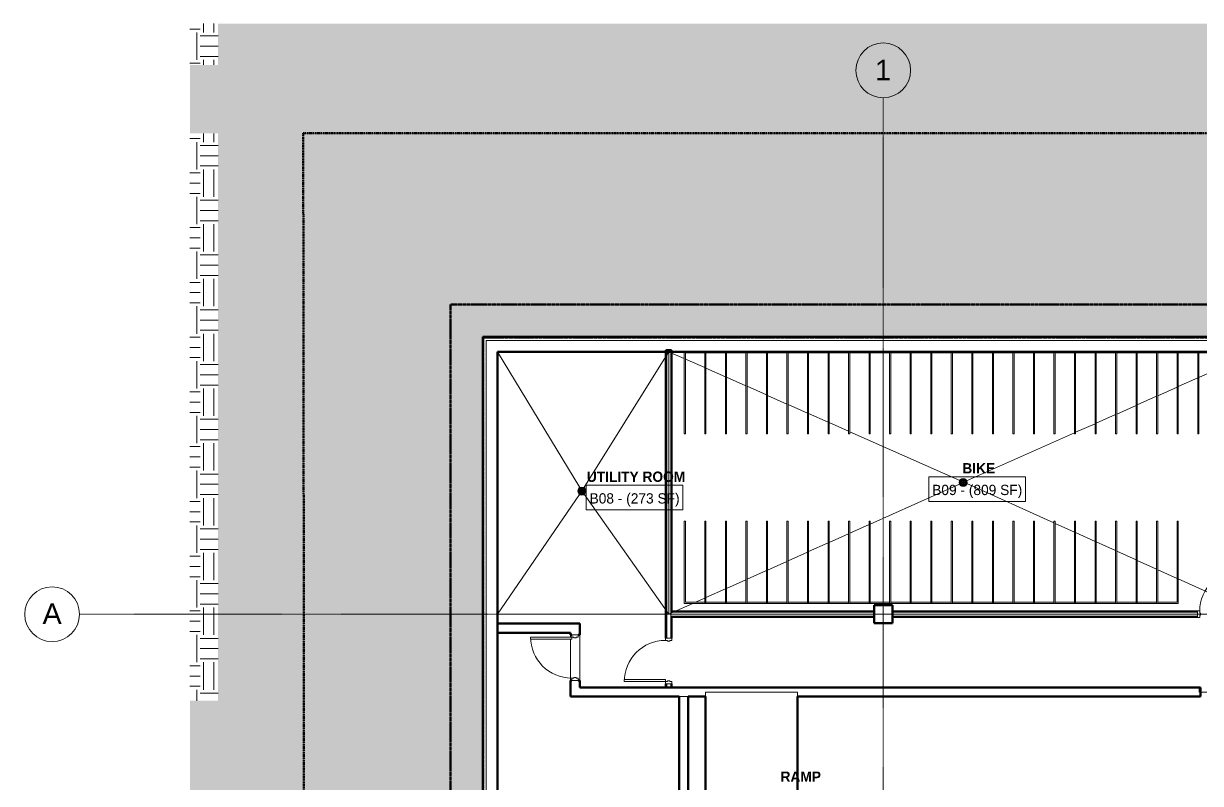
# Model space of a CAD drawing. Header units: inches. Extents: x -4235 to -464, y 9706 to 12365.
# Drawn here: x -4235 to -3203, y 11699 to 12365 of the extents above; entities that cross this region are included whole.
import ezdxf

# ---------------------------------------------------------------- set-up
doc = ezdxf.new("R2010")
doc.units = ezdxf.units.IN
doc.header["$MEASUREMENT"] = 0
for name, pattern in [('Dash 1_16_', [0.125, 0.0625, -0.0625]), ('Double Dash 3_8_', [1, 0.375, -0.125, 0.125, -0.125, 0.125, -0.125]), ('Grid Line 1_2_', [0.875, 0.5, -0.125, 0.125, -0.125])]:
    doc.linetypes.add(name, pattern=pattern)
for name, color, linetype, lineweight in [('0-1', 7, 'Continuous', 5), ('0-2', 7, 'Continuous', 9), ('A-AREA-IDEN', 2, 'Continuous', 9), ('A-DOOR-1', 90, 'Continuous', 20), ('A-DOOR-2', 7, 'Continuous', 9), ('A-DOOR-FRAM-1', 90, 'Continuous', 20), ('A-FLOR-1', 7, 'Continuous', 9), ('A-FLOR-3', 250, 'Continuous', 50), ('A-FLOR-4', 71, 'Continuous', 13), ('A-FLOR-5', 192, 'Continuous', 9), ('A-FLOR-6', 50, 'Continuous', 13), ('A-FLOR-MCUT-1', 50, 'Continuous', 13), ('A-GENM-1', 7, 'Continuous', 9), ('A-GENM-2', 254, 'Continuous', 9), ('A-GENM-3', 10, 'Continuous', 9), ('A-WALL', 113, 'Continuous', 13), ('A-WALL-1', 50, 'Continuous', 13), ('A-WALL-2', 250, 'Continuous', 50), ('A-WALL-3', 10, 'Continuous', 9), ('A-WALL-4', 254, 'Continuous', 9), ('A-WALL-5', 7, 'Continuous', 9), ('C-BLDG-PADS-1', 10, 'Continuous', 9), ('C-PROP-LINE', 91, 'Double Dash 3_8_', 50), ('C-PROP-LINE-1', 91, 'Dash 1_16_', 50), ('C-TOPO-1', 9, 'Continuous', 9), ('I-WALL-1', 250, 'Continuous', 50), ('I-WALL-2', 254, 'Continuous', 9), ('I-WALL-3', 10, 'Continuous', 9), ('P-SANR-FIXT', 6, 'Continuous', 9), ('S-COLS', 52, 'Continuous', 9), ('S-COLS-1', 52, 'Continuous', 50), ('S-FNDN-5', 32, 'Continuous', 50), ('S-GRID-1', 1, 'Grid Line 1_2_', 9), ('S-GRID-IDEN', 1, 'Continuous', 9)]:
    doc.layers.add(name, color=color, linetype=linetype, lineweight=lineweight)
doc.styles.add('Arial', font='arial.ttf', dxfattribs={"height": 18})
doc.styles.add('Century Gothic', font='ufonts.com_century-gothic.ttf', dxfattribs={"height": 9})
doc.styles.add('Century Gothic_B', font='GOTHICB.TTF', dxfattribs={"height": 9})
pattern_1 = [(0, (0, 0), (24, 24), [24, -24]), (0, (0, 9), (24, 24), [24, -24]), (0, (0, 18), (24, 24), [24, -24]), (90, (3, 21), (-24, 24), [24, -24]), (90, (12, 21), (-24, 24), [24, -24]), (90, (21, 21), (-24, 24), [24, -24])]

# ---------------------------------------------------------------- blocks, each defined once
blk = doc.blocks.new('CTR  - Topography_rvt-1-BACKGROUND - BASEMENT')
at = {"layer": 'C-TOPO-1'}
h = blk.add_hatch(dxfattribs=at)
h.set_pattern_fill('FP_1', color=256, style=0, pattern_type=2)
h.set_pattern_definition(pattern_1)
h.paths.add_polyline_path([(-4064.2, 12328.6), (-4064.2, 12364.8), (-4089, 12364.8), (-4089, 12328.6), (-4082.4, 12328.6)], flags=0)
h = blk.add_hatch(dxfattribs=at)
h.set_pattern_fill('FP_1', color=256, style=0, pattern_type=2)
h.set_pattern_definition(pattern_1)
h.paths.add_polyline_path([(-3918.3, 9943.2), (-3917.3, 9941), (-3917.3, 9943.2)], flags=0)
h.paths.add_polyline_path([(-4064.2, 9706.2), (-4012.4, 9706.2), (-4012.4, 9729.9), (-4012.8, 9733.3), (-4035.5, 9753.6), (-4037.2, 9763.1), (-4004.9, 9785.2), (-4004, 9785.2), (-4004, 9815.7), (-4004.4, 9846.5), (-4005.6, 9847.6), (-4004, 9847.6), (-4004, 9887.2), (-3918.3, 9887.2), (-3918.3, 9943.2), (-4004.2, 9943.2), (-4004.2, 10159.2), (-3957.2, 10159.2), (-3957.2, 10215.2), (-4004.2, 10215.2), (-4004.2, 10819), (-3945.2, 10819), (-3945.2, 10875), (-4004.2, 10875), (-4004.2, 11253), (-3943.3, 11253), (-3943.3, 11231.1), (-3883.3, 11231.1), (-3883.3, 11311), (-3949.1, 11311), (-3949.1, 11435), (-4004.2, 11435), (-4004.2, 11548.6), (-3832.3, 11548.6), (-3832.3, 11835.2), (-3902.7, 11835.2), (-3902.7, 12112.6), (-4004.2, 12112.6), (-4004.2, 12148.8), (-4002.3, 12169.7), (-3996.9, 12189.9), (-3988.1, 12208.8), (-3976.1, 12226), (-3961.3, 12240.8), (-3944.2, 12252.8), (-3925.2, 12261.6), (-3905, 12267), (-3884.2, 12268.8), (-3687.3, 12268.8), (-3687.3, 12224.4), (-3631.3, 12224.4), (-3631.3, 12268.8), (-3144.3, 12268.8), (-3144.3, 12224.4), (-3088.3, 12224.4), (-3088.3, 12268.8), (-2716.3, 12268.8), (-2716.3, 12224.4), (-2632.3, 12224.4), (-2632.3, 12268.8), (-2360.9, 12268.8), (-2360.9, 12224.4), (-2304.9, 12224.4), (-2304.9, 12268.8), (-1999.3, 12268.8), (-1999.3, 12141.4), (-1943.3, 12141.4), (-1943.3, 12268.8), (-501, 12268.8), (-501, 12364.8), (-552.8, 12364.8), (-552.8, 12328.6), (-4004.2, 12328.6), (-4004.2, 12364.8), (-4064.2, 12364.8), (-4064.2, 12328.6), (-4089, 12328.6), (-4089, 12268.6), (-4064.2, 12268.6), (-4064.2, 11771.4), (-4089, 11771.4), (-4089, 11551.6), (-4064.2, 11551.6), (-4064.2, 9729.3)], flags=0)
h = blk.add_hatch(dxfattribs=at)
h.set_pattern_fill('FP_1', color=256, style=0, pattern_type=2)
h.set_pattern_definition(pattern_1)
h.paths.add_polyline_path([(-2967.7, 12328.6), (-552.8, 12328.6), (-552.8, 12364.8), (-4004.2, 12364.8), (-4004.2, 12328.6), (-2989.7, 12328.6)], flags=0)
h = blk.add_hatch(dxfattribs=at)
h.set_pattern_fill('FP_1', color=256, style=0, pattern_type=2)
h.set_pattern_definition(pattern_1)
h.paths.add_polyline_path([(-4089, 11771.4), (-4064.2, 11771.4), (-4064.2, 12268.6), (-4089, 12268.6), (-4089, 11771.8)], flags=0)
h = blk.add_hatch(dxfattribs=at)
h.set_pattern_fill('FP_1', color=256, style=0, pattern_type=2)
h.set_pattern_definition(pattern_1)
h.paths.add_polyline_path([(-1260.7, 9706.2), (-501, 9706.2), (-501, 12268.8), (-1943.3, 12268.8), (-1943.3, 12141.4), (-1999.3, 12141.4), (-1999.3, 12268.8), (-2304.9, 12268.8), (-2304.9, 12224.4), (-2360.9, 12224.4), (-2360.9, 12268.8), (-2632.3, 12268.8), (-2632.3, 12224.4), (-2716.3, 12224.4), (-2716.3, 12268.8), (-3088.3, 12268.8), (-3088.3, 12224.4), (-3144.3, 12224.4), (-3144.3, 12268.8), (-3631.3, 12268.8), (-3631.3, 12224.4), (-3687.3, 12224.4), (-3687.3, 12268.8), (-3884.2, 12268.8), (-3905, 12267), (-3925.2, 12261.6), (-3944.2, 12252.8), (-3961.3, 12240.8), (-3976.1, 12226), (-3988.1, 12208.8), (-3996.9, 12189.9), (-4002.3, 12169.7), (-4004.2, 12148.8), (-4004.2, 12112.6), (-3902.7, 12112.6), (-3902.7, 11835.2), (-3832.3, 11835.2), (-3832.3, 12090.2), (-3144.3, 12090.2), (-3144.3, 12159.2), (-3088.3, 12159.2), (-3088.3, 12219.2), (-2716.3, 12219.2), (-2716.3, 12159.2), (-2632.3, 12159.2), (-2632.3, 12090.2), (-1940.3, 12090.2), (-1940.3, 12087.2), (-626.7, 12087.2), (-626.7, 9891.2), (-1055.4, 9891.2), (-1055.7, 9890.9), (-1109.4, 9835.8), (-1136.8, 9817.8), (-1154.9, 9809.4), (-1246.4, 9776.6), (-1265.5, 9776.6), (-1324.9, 9744.2), (-1349.6, 9737.5), (-1404.6, 9715.8), (-1456, 9713), (-1466.9, 9706.2), (-1269.8, 9706.2)], flags=0)
at = {"layer": 'C-BLDG-PADS-1'}
for p, q in [((-3832.3, 12090.2), (-3832.3, 12076.7)), ((-3832.3, 11887.9), (-3832.3, 11784.5))]:
    blk.add_line(p, q, dxfattribs=at)
blk = doc.blocks.new('Parking_Stall_Multiple - BIKE-2100576-BACKGROUND - BASEMENT')
at = {"layer": 'A-GENM-1'}
for p, q in [((72, 0), (0, 0)), ((0, 0), (0, -19)), ((72, -1), (72, 0)), ((1, -18), (1, -1)), ((1, -1), (72, -1)), ((72, -18), (0, -18)), ((0, -18), (0, -37)), ((0, -19), (72, -19)), ((72, -18), (1, -18)), ((1, -36), (1, -19)), ((1, -19), (72, -19)), ((72, -19), (72, -18)), ((72, -19), (72, -18)), ((72, -36), (0, -36)), ((0, -36), (0, -55)), ((0, -37), (72, -37)), ((72, -36), (1, -36)), ((1, -54), (1, -37)), ((1, -37), (72, -37)), ((72, -37), (72, -36)), ((72, -37), (72, -36)), ((72, -54), (0, -54)), ((0, -54), (0, -73)), ((0, -55), (72, -55)), ((72, -54), (1, -54)), ((1, -72), (1, -55)), ((1, -55), (72, -55)), ((72, -55), (72, -54)), ((72, -55), (72, -54)), ((72, -72), (0, -72)), ((0, -72), (0, -91)), ((72, -72), (1, -72)), ((72, -73), (72, -72)), ((72, -73), (72, -72)), ((0, -73), (72, -73)), ((1, -90), (1, -73)), ((1, -73), (72, -73)), ((72, -90), (0, -90)), ((0, -90), (0, -109)), ((0, -91), (72, -91)), ((72, -90), (1, -90)), ((1, -108), (1, -91)), ((1, -91), (72, -91)), ((72, -91), (72, -90)), ((72, -91), (72, -90)), ((72, -108), (0, -108)), ((0, -108), (0, -127)), ((0, -109), (72, -109)), ((72, -108), (1, -108)), ((1, -126), (1, -109)), ((1, -109), (72, -109)), ((72, -109), (72, -108)), ((72, -109), (72, -108)), ((72, -126), (0, -126)), ((0, -126), (0, -145)), ((0, -127), (72, -127)), ((72, -126), (1, -126)), ((1, -144), (1, -127)), ((1, -127), (72, -127)), ((72, -127), (72, -126)), ((72, -127), (72, -126)), ((72, -144), (0, -144)), ((0, -144), (0, -163)), ((72, -144), (1, -144)), ((72, -145), (72, -144)), ((72, -145), (72, -144)), ((0, -145), (72, -145)), ((1, -162), (1, -145)), ((1, -145), (72, -145)), ((72, -162), (0, -162)), ((0, -162), (0, -181)), ((0, -163), (72, -163)), ((72, -162), (1, -162)), ((1, -180), (1, -163)), ((1, -163), (72, -163)), ((72, -163), (72, -162)), ((72, -163), (72, -162)), ((72, -180), (0, -180)), ((0, -180), (0, -199)), ((0, -181), (72, -181)), ((72, -180), (1, -180)), ((1, -198), (1, -181)), ((1, -181), (72, -181)), ((72, -181), (72, -180)), ((72, -181), (72, -180)), ((72, -198), (0, -198)), ((0, -198), (0, -217)), ((0, -199), (72, -199)), ((72, -198), (1, -198)), ((1, -216), (1, -199)), ((1, -199), (72, -199)), ((72, -199), (72, -198)), ((72, -199), (72, -198)), ((72, -216), (0, -216)), ((0, -216), (0, -235)), ((72, -216), (1, -216)), ((72, -217), (72, -216)), ((72, -217), (72, -216)), ((0, -217), (72, -217)), ((1, -234), (1, -217)), ((1, -217), (72, -217)), ((72, -234), (0, -234)), ((0, -234), (0, -253)), ((0, -235), (72, -235)), ((72, -234), (1, -234)), ((1, -252), (1, -235)), ((1, -235), (72, -235)), ((72, -235), (72, -234)), ((72, -235), (72, -234)), ((72, -252), (0, -252)), ((0, -252), (0, -271)), ((0, -253), (72, -253)), ((72, -252), (1, -252)), ((1, -270), (1, -253)), ((1, -253), (72, -253)), ((72, -253), (72, -252)), ((72, -253), (72, -252)), ((72, -270), (0, -270)), ((0, -270), (0, -289)), ((0, -271), (72, -271)), ((72, -270), (1, -270)), ((1, -288), (1, -271)), ((1, -271), (72, -271)), ((72, -271), (72, -270)), ((72, -271), (72, -270)), ((72, -288), (0, -288)), ((0, -288), (0, -307)), ((72, -288), (1, -288)), ((72, -289), (72, -288)), ((72, -289), (72, -288)), ((0, -289), (72, -289)), ((1, -306), (1, -289)), ((1, -289), (72, -289)), ((72, -306), (0, -306)), ((0, -306), (0, -325)), ((0, -307), (72, -307)), ((72, -306), (1, -306)), ((1, -324), (1, -307)), ((1, -307), (72, -307)), ((72, -307), (72, -306)), ((72, -307), (72, -306)), ((72, -324), (0, -324)), ((0, -324), (0, -343)), ((0, -325), (72, -325)), ((72, -324), (1, -324)), ((1, -342), (1, -325)), ((1, -325), (72, -325)), ((72, -325), (72, -324)), ((72, -325), (72, -324)), ((72, -342), (0, -342)), ((0, -342), (0, -361)), ((0, -343), (72, -343)), ((72, -342), (1, -342)), ((1, -360), (1, -343)), ((1, -343), (72, -343)), ((72, -343), (72, -342)), ((72, -343), (72, -342)), ((72, -360), (0, -360)), ((0, -360), (0, -379)), ((0, -361), (72, -361)), ((72, -360), (1, -360)), ((1, -378), (1, -361)), ((1, -361), (72, -361)), ((72, -361), (72, -360)), ((72, -361), (72, -360)), ((72, -378), (0, -378)), ((0, -378), (0, -397)), ((0, -379), (72, -379)), ((72, -378), (1, -378)), ((1, -396), (1, -379)), ((1, -379), (72, -379)), ((72, -379), (72, -378)), ((72, -379), (72, -378)), ((72, -396), (0, -396)), ((0, -396), (0, -415)), ((0, -397), (72, -397)), ((72, -396), (1, -396)), ((1, -414), (1, -397)), ((1, -397), (72, -397)), ((72, -397), (72, -396)), ((72, -397), (72, -396)), ((72, -414), (0, -414)), ((0, -414), (0, -433)), ((0, -415), (72, -415)), ((72, -414), (1, -414)), ((1, -432), (1, -415)), ((1, -415), (72, -415)), ((72, -415), (72, -414)), ((72, -415), (72, -414)), ((0, -433), (72, -433)), ((72, -432), (1, -432)), ((72, -433), (72, -432))]:
    blk.add_line(p, q, dxfattribs=at)
blk = doc.blocks.new('HOLLOW METAL - COMMON_3-0 x 7-0 - HM DOOR-2191987-BACKGROUND - BASEMENT')
at = {"layer": 'A-DOOR-1'}
for p, q in [((16.25, -3.1875), (18, -3.1875)), ((16.25, -39.1875), (16.25, -3.1875)), ((18, -3.1875), (18, -39.1875)), ((18, -39.1875), (16.25, -39.1875))]:
    blk.add_line(p, q, dxfattribs=at)
at = {"layer": 'A-DOOR-2'}
blk.add_arc((18, -3.1875), 36, 180, 270, dxfattribs=at)
at = {"layer": 'A-DOOR-FRAM-1'}
for p, q in [((-20, 2.5625), (-18, 2.5625)), ((-20, -3.1875), (-20, 2.5625)), ((-18, 2.5625), (-18, 0.625)), ((-18, 0.625), (-17.375, 0.625)), ((-17.375, 0.625), (-17.375, -1.25)), ((17.375, 0.625), (18, 0.625)), ((17.375, -1.25), (17.375, 0.625)), ((18, 2.5625), (20, 2.5625)), ((18, 0.625), (18, 2.5625)), ((20, 2.5625), (20, -3.1875)), ((-18, -3.1875), (-20, -3.1875)), ((-18, -1.25), (-18, -3.1875)), ((-17.375, -1.25), (-18, -1.25)), ((18, -1.25), (17.375, -1.25)), ((18, -3.1875), (18, -1.25)), ((20, -3.1875), (18, -3.1875))]:
    blk.add_line(p, q, dxfattribs=at)
blk = doc.blocks.new('Parking_Stall_Multiple - BIKE-2100173-BACKGROUND - BASEMENT')
at = {"layer": 'A-GENM-1'}
for p, q in [((1, 487), (1, 501.5)), ((72, 487), (0, 487)), ((0, 486), (72, 486)), ((72, 487), (1, 487)), ((1, 469), (1, 486)), ((1, 486), (72, 486)), ((72, 486), (72, 487)), ((72, 486), (72, 487)), ((72, 469), (0, 469)), ((0, 468), (72, 468)), ((72, 469), (1, 469)), ((1, 451), (1, 468)), ((1, 468), (72, 468)), ((72, 468), (72, 469)), ((72, 468), (72, 469)), ((72, 451), (0, 451)), ((0, 450), (72, 450)), ((72, 451), (1, 451)), ((1, 433), (1, 450)), ((1, 450), (72, 450)), ((72, 450), (72, 451)), ((72, 450), (72, 451)), ((72, 433), (0, 433)), ((0, 432), (72, 432)), ((72, 433), (1, 433)), ((1, 415), (1, 432)), ((1, 432), (72, 432)), ((72, 432), (72, 433)), ((72, 432), (72, 433)), ((72, 415), (0, 415)), ((0, 414), (72, 414)), ((72, 415), (1, 415)), ((1, 397), (1, 414)), ((1, 414), (72, 414)), ((72, 414), (72, 415)), ((72, 414), (72, 415)), ((72, 397), (0, 397)), ((0, 396), (72, 396)), ((72, 397), (1, 397)), ((1, 379), (1, 396)), ((1, 396), (72, 396)), ((72, 396), (72, 397)), ((72, 396), (72, 397)), ((72, 379), (0, 379)), ((0, 378), (72, 378)), ((72, 379), (1, 379)), ((1, 361), (1, 378)), ((1, 378), (72, 378)), ((72, 378), (72, 379)), ((72, 378), (72, 379)), ((72, 361), (0, 361)), ((0, 360), (72, 360)), ((72, 361), (1, 361)), ((1, 343), (1, 360)), ((1, 360), (72, 360)), ((72, 360), (72, 361)), ((72, 360), (72, 361)), ((72, 343), (0, 343)), ((0, 342), (72, 342)), ((72, 343), (1, 343)), ((1, 325), (1, 342)), ((1, 342), (72, 342)), ((72, 342), (72, 343)), ((72, 342), (72, 343)), ((72, 325), (0, 325)), ((0, 324), (72, 324)), ((72, 325), (1, 325)), ((1, 307), (1, 324)), ((1, 324), (72, 324)), ((72, 324), (72, 325)), ((72, 324), (72, 325)), ((72, 307), (0, 307)), ((0, 306), (72, 306)), ((72, 307), (1, 307)), ((1, 289), (1, 306)), ((1, 306), (72, 306)), ((72, 306), (72, 307)), ((72, 306), (72, 307)), ((72, 289), (0, 289)), ((72, 289), (1, 289)), ((72, 288), (72, 289)), ((72, 288), (72, 289)), ((0, 288), (72, 288)), ((1, 271), (1, 288)), ((1, 288), (72, 288)), ((72, 271), (0, 271)), ((0, 270), (72, 270)), ((72, 271), (1, 271)), ((1, 253), (1, 270)), ((1, 270), (72, 270)), ((72, 270), (72, 271)), ((72, 270), (72, 271)), ((72, 253), (0, 253)), ((0, 252), (72, 252)), ((72, 253), (1, 253)), ((1, 235), (1, 252)), ((1, 252), (72, 252)), ((72, 252), (72, 253)), ((72, 252), (72, 253)), ((72, 235), (0, 235)), ((0, 234), (72, 234)), ((72, 235), (1, 235)), ((1, 217), (1, 234)), ((1, 234), (72, 234)), ((72, 234), (72, 235)), ((72, 234), (72, 235)), ((72, 217), (0, 217)), ((72, 217), (1, 217)), ((72, 216), (72, 217)), ((72, 216), (72, 217)), ((0, 216), (72, 216)), ((1, 199), (1, 216)), ((1, 216), (72, 216)), ((72, 199), (0, 199)), ((0, 198), (72, 198)), ((72, 199), (1, 199)), ((1, 181), (1, 198)), ((1, 198), (72, 198)), ((72, 198), (72, 199)), ((72, 198), (72, 199)), ((72, 181), (0, 181)), ((0, 180), (72, 180)), ((72, 181), (1, 181)), ((1, 163), (1, 180)), ((1, 180), (72, 180)), ((72, 180), (72, 181)), ((72, 180), (72, 181)), ((72, 163), (0, 163)), ((0, 162), (72, 162)), ((72, 163), (1, 163)), ((1, 145), (1, 162)), ((1, 162), (72, 162)), ((72, 162), (72, 163)), ((72, 162), (72, 163)), ((72, 145), (0, 145)), ((72, 145), (1, 145)), ((72, 144), (72, 145)), ((72, 144), (72, 145)), ((0, 144), (72, 144)), ((1, 127), (1, 144)), ((1, 144), (72, 144)), ((72, 127), (0, 127)), ((0, 126), (72, 126)), ((72, 127), (1, 127)), ((1, 109), (1, 126)), ((1, 126), (72, 126)), ((72, 126), (72, 127)), ((72, 126), (72, 127)), ((72, 109), (0, 109)), ((0, 108), (72, 108)), ((72, 109), (1, 109)), ((1, 91), (1, 108)), ((1, 108), (72, 108)), ((72, 108), (72, 109)), ((72, 108), (72, 109)), ((72, 91), (0, 91)), ((0, 90), (72, 90)), ((72, 91), (1, 91)), ((1, 73), (1, 90)), ((1, 90), (72, 90)), ((72, 90), (72, 91)), ((72, 90), (72, 91)), ((72, 73), (0, 73)), ((72, 73), (1, 73)), ((72, 72), (72, 73)), ((72, 72), (72, 73)), ((0, 72), (72, 72)), ((1, 55), (1, 72)), ((1, 72), (72, 72)), ((72, 55), (0, 55)), ((0, 54), (72, 54)), ((72, 55), (1, 55)), ((1, 37), (1, 54)), ((1, 54), (72, 54)), ((72, 54), (72, 55)), ((72, 54), (72, 55)), ((72, 37), (0, 37)), ((0, 36), (72, 36)), ((72, 37), (1, 37)), ((1, 19), (1, 36)), ((1, 36), (72, 36)), ((72, 36), (72, 37)), ((72, 36), (72, 37)), ((72, 19), (0, 19)), ((0, 18), (72, 18)), ((72, 19), (1, 19)), ((1, 1), (1, 18)), ((1, 18), (72, 18)), ((72, 18), (72, 19)), ((72, 18), (72, 19)), ((72, 1), (1, 1)), ((72, 0), (72, 1)), ((0, 0), (72, 0))]:
    blk.add_line(p, q, dxfattribs=at)
at = {"layer": 'A-GENM-2'}
for p, q in [((72, 505), (0, 505)), ((0, 501.4), (0, 486)), ((1, 502.1), (1, 504)), ((1, 504), (72, 504)), ((1, 501.5), (1, 502.1)), ((72, 504), (72, 505)), ((0, 487), (0, 468)), ((0, 469), (0, 450)), ((0, 451), (0, 432)), ((0, 433), (0, 414)), ((0, 415), (0, 396)), ((0, 397), (0, 378)), ((0, 379), (0, 360)), ((0, 361), (0, 342)), ((0, 343), (0, 324)), ((0, 325), (0, 306)), ((0, 307), (0, 288)), ((0, 289), (0, 270)), ((0, 271), (0, 252)), ((0, 253), (0, 234)), ((0, 235), (0, 216)), ((0, 217), (0, 198)), ((0, 199), (0, 180)), ((0, 181), (0, 162)), ((0, 163), (0, 144)), ((0, 145), (0, 126)), ((0, 127), (0, 108)), ((0, 109), (0, 90)), ((0, 91), (0, 72)), ((0, 73), (0, 54)), ((0, 55), (0, 36)), ((0, 37), (0, 18)), ((0, 19), (0, 0))]:
    blk.add_line(p, q, dxfattribs=at)
at = {"layer": 'A-GENM-3'}
blk.add_line((0, 505), (0, 501.4), dxfattribs=at)
blk = doc.blocks.new('HOLLOW METAL - COMMON_3-0 x 7-0 - HM DOOR-2191985-BACKGROUND - BASEMENT')
at = {"layer": 'A-DOOR-1'}
for p, q in [((18, 39.125), (16.25, 39.125)), ((16.25, 39.125), (16.25, 3.125)), ((18, 3.125), (18, 39.125)), ((16.25, 3.125), (18, 3.125))]:
    blk.add_line(p, q, dxfattribs=at)
at = {"layer": 'A-DOOR-2'}
blk.add_arc((18, 3.125), 36, 90, 180, dxfattribs=at)
at = {"layer": 'A-DOOR-FRAM-1'}
for p, q in [((-18, 3.125), (-20, 3.125)), ((-20, 3.125), (-20, -2.625)), ((-18, 1.1875), (-18, 3.125)), ((-17.375, 1.1875), (-18, 1.1875)), ((-17.375, -0.6875), (-17.375, 1.1875)), ((18, 1.1875), (17.375, 1.1875)), ((17.375, 1.1875), (17.375, -0.6875)), ((18, 3.125), (18, 1.1875)), ((20, 3.125), (18, 3.125)), ((20, -2.625), (20, 3.125)), ((-20, -2.625), (-18, -2.625)), ((-18, -2.625), (-18, -0.6875)), ((-18, -0.6875), (-17.375, -0.6875)), ((17.375, -0.6875), (18, -0.6875)), ((18, -0.6875), (18, -2.625)), ((18, -2.625), (20, -2.625))]:
    blk.add_line(p, q, dxfattribs=at)
blk = doc.blocks.new('CTR - 1st Phase - Common Walls_rvt-1-BACKGROUND - BASEMENT')
at = {"layer": 'A-WALL-1'}
for p, q in [((-3671.1, 11826.2), (-3671.1, 12078.6)), ((-3667.5, 11848.9), (-3667.5, 12078.6)), ((-3666.9, 11848.9), (-3667.5, 11848.9)), ((-3667.5, 11845.4), (-3667.5, 11848.9)), ((-3667.5, 11845.4), (-3667.5, 11848.9)), ((-3666.9, 11845.4), (-3667.5, 11845.4)), ((-3667.5, 11826.2), (-3667.5, 11845.4)), ((-3666.9, 11849.6), (-3666.9, 11848.9)), ((-3489.3, 11848.9), (-3666.9, 11848.9)), ((-3489.3, 11845.4), (-3666.9, 11845.4)), ((-3666.9, 11845.4), (-3666.9, 11844.8)), ((-3205.9, 11848.9), (-3473.3, 11848.9)), ((-3205.9, 11845.4), (-3473.3, 11845.4)), ((-3671.1, 11783), (-3671.1, 11786.2)), ((-3667.5, 11783), (-3667.5, 11786.2))]:
    blk.add_line(p, q, dxfattribs=at)
at = {"layer": 'I-WALL-1'}
for p, q in [((-3671.8, 12078.6), (-3671.8, 11826.2)), ((-3666.9, 12078.6), (-3671.8, 12078.6)), ((-3666.9, 11849.6), (-3666.9, 12078.6)), ((-3489.3, 11849.6), (-3666.9, 11849.6)), ((-3666.9, 11844.8), (-3489.3, 11844.8)), ((-3666.9, 11826.2), (-3666.9, 11844.8)), ((-3205.9, 11849.6), (-3473.3, 11849.6)), ((-3473.3, 11844.8), (-3205.9, 11844.8)), ((-3671.8, 11786.2), (-3671.8, 11783)), ((-3671.8, 11783), (-3666.9, 11783)), ((-3666.9, 11783), (-3666.9, 11786.2))]:
    blk.add_line(p, q, dxfattribs=at)
at = {"layer": 'I-WALL-2'}
for p, q in [((-3671.8, 12077.2), (-3671.8, 11826.2)), ((-3666.9, 11849.6), (-3666.9, 12077.2)), ((-3489.3, 11849.6), (-3666.9, 11849.6)), ((-3666.9, 11844.8), (-3489.3, 11844.8)), ((-3666.9, 11826.2), (-3666.9, 11844.8)), ((-3205.9, 11849.6), (-3473.3, 11849.6)), ((-3473.3, 11844.8), (-3205.9, 11844.8)), ((-3671.8, 11786.2), (-3671.8, 11783)), ((-3666.9, 11783), (-3666.9, 11786.2))]:
    blk.add_line(p, q, dxfattribs=at)
at = {"layer": 'I-WALL-3'}
for p, q in [((-3671.8, 12078.6), (-3671.8, 12077.2)), ((-3671.8, 12078.6), (-3666.9, 12078.6)), ((-3666.9, 12077.2), (-3666.9, 12078.6)), ((-3205.9, 11849.6), (-3205.9, 11844.8)), ((-3666.9, 11826.2), (-3671.8, 11826.2)), ((-3666.9, 11783), (-3671.8, 11783))]:
    blk.add_line(p, q, dxfattribs=at)
at = {"layer": '0-2'}
for name, p, rotation in [('Parking_Stall_Multiple - BIKE-2100173-BACKGROUND - BASEMENT', (-3655.7, 12077.2), 269.9999999999967), ('Parking_Stall_Multiple - BIKE-2100576-BACKGROUND - BASEMENT', (-3655.7, 11856.6), 90.0000000000033), ('HOLLOW METAL - COMMON_3-0 x 7-0 - HM DOOR-2191987-BACKGROUND - BASEMENT', (-3669.1, 11806.2), 270)]:
    blk.add_blockref(name, p, dxfattribs=dict(at, rotation=rotation))
blk.add_blockref('HOLLOW METAL - COMMON_3-0 x 7-0 - HM DOOR-2191985-BACKGROUND - BASEMENT', (-3185.9, 11846.9), dxfattribs=at)
blk = doc.blocks.new('HOLLOW METAL - COMMON_3-0 x 7-0 - HM DOOR-2453422-BACKGROUND - BASEMENT')
at = {"layer": 'A-DOOR-1'}
for p, q in [((18, 39.25), (16.25, 39.25)), ((16.25, 39.25), (16.25, 3.25)), ((18, 3.25), (18, 39.25)), ((16.25, 3.25), (18, 3.25))]:
    blk.add_line(p, q, dxfattribs=at)
at = {"layer": 'A-DOOR-2'}
blk.add_arc((18, 3.25), 36, 90, 180, dxfattribs=at)
at = {"layer": 'A-DOOR-FRAM-1'}
for p, q in [((-18, 3.25), (-20, 3.25)), ((-20, 3.25), (-20, -2.5)), ((-18, 1.3125), (-18, 3.25)), ((-17.375, 1.3125), (-18, 1.3125)), ((-17.375, -0.5625), (-17.375, 1.3125)), ((18, 1.3125), (17.375, 1.3125)), ((17.375, 1.3125), (17.375, -0.5625)), ((18, 3.25), (18, 1.3125)), ((20, 3.25), (18, 3.25)), ((20, -2.5), (20, 3.25)), ((-20, -2.5), (-18, -2.5)), ((-18, -2.5), (-18, -0.5625)), ((-18, -0.5625), (-17.375, -0.5625)), ((17.375, -0.5625), (18, -0.5625)), ((18, -0.5625), (18, -2.5)), ((18, -2.5), (20, -2.5))]:
    blk.add_line(p, q, dxfattribs=at)
blk = doc.blocks.new('CTR - 1st Phase -Stairs _ Elevators_rvt-1-BACKGROUND - BASEMENT')
at = {"layer": 'A-FLOR-1'}
blk.add_line((-3041.4, 11779), (-3203.3, 11779), dxfattribs=at)
at = {"layer": 'A-FLOR-3'}
for p, q in [((-3637.2, 11775), (-3637.2, 11547)), ((-3556.4, 11551), (-3556.4, 11775))]:
    blk.add_line(p, q, dxfattribs=at)
at = {"layer": 'A-FLOR-MCUT-1'}
for p, q in [((-3637.2, 11779), (-3637.2, 11775)), ((-3556.4, 11779), (-3637.2, 11779)), ((-3556.4, 11775), (-3556.4, 11779))]:
    blk.add_line(p, q, dxfattribs=at)
at = {"layer": 'A-WALL-1'}
for p, q in [((-3637.2, 11775), (-3637.2, 11779)), ((-3637.2, 11779), (-3556.4, 11779)), ((-3556.4, 11779), (-3556.4, 11775))]:
    blk.add_line(p, q, dxfattribs=at)
at = {"layer": 'A-WALL-2'}
for p, q in [((-3755.3, 11839), (-3819.3, 11839)), ((-3819.3, 11839), (-3819.3, 11831)), ((-3819.3, 11831), (-3755.3, 11831)), ((-3747.3, 11839), (-3755.3, 11839)), ((-3755.3, 11831), (-3755.3, 11829.2)), ((-3747.3, 11829.2), (-3747.3, 11839)), ((-3755.3, 11829.2), (-3754.3, 11829.2)), ((-3748.6, 11829.2), (-3747.3, 11829.2)), ((-3754.3, 11789.2), (-3755.3, 11789.2)), ((-3755.3, 11789.2), (-3755.3, 11775)), ((-3747.3, 11789.2), (-3748.6, 11789.2)), ((-3747.3, 11783), (-3747.3, 11789.2)), ((-3203.3, 11783), (-3747.3, 11783)), ((-3203.3, 11775), (-3203.3, 11783)), ((-3755.3, 11775), (-3747.3, 11775)), ((-3747.3, 11775), (-3660.3, 11775)), ((-3660.3, 11775), (-3660.3, 11551)), ((-3652.3, 11775), (-3637.2, 11775)), ((-3652.3, 11551), (-3652.3, 11775)), ((-3556.4, 11775), (-3203.3, 11775))]:
    blk.add_line(p, q, dxfattribs=at)
at = {"layer": 'A-WALL-3'}
for p, q in [((-3754.3, 11829.2), (-3748.6, 11829.2)), ((-3748.6, 11789.2), (-3754.3, 11789.2))]:
    blk.add_line(p, q, dxfattribs=at)
at = {"layer": 'A-WALL-4'}
for p, q in [((-3755.3, 11829.2), (-3754.3, 11829.2)), ((-3748.6, 11829.2), (-3747.3, 11829.2)), ((-3754.3, 11789.2), (-3755.3, 11789.2)), ((-3747.3, 11789.2), (-3748.6, 11789.2)), ((-3556.4, 11775), (-3203.3, 11775)), ((-3203.3, 11775), (-3203.3, 11779))]:
    blk.add_line(p, q, dxfattribs=at)
at = {"layer": 'A-WALL-5'}
for p, q in [((-3755.3, 11827.2), (-3755.3, 11829.2)), ((-3755.3, 11789.2), (-3755.3, 11825.4)), ((-3747.3, 11829.2), (-3747.3, 11789.2))]:
    blk.add_line(p, q, dxfattribs=at)
at = {"layer": '0-2', "rotation": 89.99999999999085}
blk.add_blockref('HOLLOW METAL - COMMON_3-0 x 7-0 - HM DOOR-2453422-BACKGROUND - BASEMENT', (-3751.1, 11809.2), dxfattribs=at)
blk = doc.blocks.new('Concrete-Rectangular-Column - ONE-1856735-BACKGROUND - BASEMENT')
at = {"layer": 'S-COLS-1'}
for p, q in [((8, 8), (-8, 8)), ((-8, 8), (-8, -8)), ((8, -8), (8, 8)), ((-8, -8), (8, -8))]:
    blk.add_line(p, q, dxfattribs=at)
blk = doc.blocks.new('Drain-Floor-WATTS-Square-Stainless_Steel_Strainer-Type_FD-1200-M - 2_ Outlet with 5_ Strainer-2528673-BACKGROUND - BASEMENT')
at = {"layer": 'P-SANR-FIXT'}
for p, q in [((-2.707, -2.707), (-2.707, 2.707)), ((-2.707, 2.707), (2.707, 2.707)), ((-2.03025, -2.03025), (-2.03025, 2.03025)), ((-2.03025, 2.03025), (2.03025, 2.03025)), ((-1.3535, -1.3535), (-1.3535, 1.3535)), ((-1.3535, 1.3535), (1.3535, 1.3535)), ((-0.67675, -0.67675), (-0.67675, 0.67675)), ((-0.67675, 0.67675), (0.67675, 0.67675)), ((0, 2.707), (0, -2.707)), ((0.67675, 0.67675), (0.67675, -0.67675)), ((1.3535, 1.3535), (1.3535, -1.3535)), ((2.03025, 2.03025), (2.03025, -2.03025)), ((2.707, 2.707), (2.707, -2.707)), ((-2.707, 0), (2.707, 0)), ((2.707, -2.707), (-2.707, -2.707)), ((2.03025, -2.03025), (-2.03025, -2.03025)), ((1.3535, -1.3535), (-1.3535, -1.3535)), ((0.67675, -0.67675), (-0.67675, -0.67675))]:
    blk.add_line(p, q, dxfattribs=at)
for start, end in [(360, 180), (180, 360)]:
    blk.add_arc((0, 0), 3.5, start, end, dxfattribs=at)
blk = doc.blocks.new('Family - ___-1878357-BACKGROUND - BASEMENT')
at = {"layer": 'C-PROP-LINE'}
for p, q in [((-3989.6, 12268.7), (-629.6, 12268.7)), ((-3989.6, 12268.7), (-3989.5, 12118.6)), ((-3989.5, 12118.6), (-3989.4, 12089.7)), ((-3989.4, 12089.7), (-3987.3, 10009.1))]:
    blk.add_line(p, q, dxfattribs=at)
blk = doc.blocks.new('Family - ___-2835860-BACKGROUND - BASEMENT')
at = {"layer": 'C-PROP-LINE-1'}
for p in [(-2636.9, 12118.6), (-3860.7, 11547.6)]:
    blk.add_line(p, (-3860.7, 12118.6), dxfattribs=at)
blk = doc.blocks.new('Family - ___-2835903-BACKGROUND - BASEMENT')
at = {"layer": 'C-PROP-LINE-1'}
for p in [(-2096.8, 12089.7), (-3831.8, 10009.1)]:
    blk.add_line(p, (-3831.8, 12089.7), dxfattribs=at)
blk = doc.blocks.new('Family - ___-2835932-BACKGROUND - BASEMENT')
at = {"layer": 'C-PROP-LINE-1'}
for p in [(-2067.9, 12118.6), (-3860.7, 9980.2)]:
    blk.add_line(p, (-3860.7, 12118.6), dxfattribs=at)
blk = doc.blocks.new('Grid - Grid Head - Circle-50561-BACKGROUND - BASEMENT')
at = {"layer": 'S-GRID-IDEN'}
for start, end in [(360, 180), (180, 360)]:
    blk.add_arc((0, 0), 0.25, start, end, dxfattribs=at)

msp = doc.modelspace()

# ---------------------------------------------------------------- linework, layer by layer
at = {"layer": 'A-AREA-IDEN', "flags": 128}
for points in [[(-3441.4, 11967.6), (-3356.6, 11967.6), (-3356.6, 11946.1), (-3441.4, 11946.1)], [(-3741.7, 11960.2), (-3657, 11960.2), (-3657, 11938.7), (-3741.7, 11938.7)]]:
    msp.add_lwpolyline(points, close=True, dxfattribs=at)
at = {"layer": 'A-FLOR-4'}
for p, q in [((-3747.3, 11958.1), (-3819.3, 12077.2)), ((-3743.7, 11958), (-3671.8, 12073.1)), ((-3655.7, 12071.2), (-3667.5, 12076.4)), ((-3637.7, 12063.3), (-3654.7, 12070.8)), ((-3619.7, 12055.3), (-3636.7, 12062.8)), ((-3187.7, 12062.3), (-3204.7, 12054.7)), ((-3601.7, 12047.4), (-3618.7, 12054.9)), ((-3205.7, 12054.3), (-3222.7, 12046.7)), ((-3583.7, 12039.4), (-3600.7, 12046.9)), ((-3565.7, 12031.4), (-3582.7, 12039)), ((-3241.7, 12038.2), (-3258.7, 12030.6)), ((-3223.7, 12046.2), (-3240.7, 12038.7)), ((-3547.7, 12023.5), (-3564.7, 12031)), ((-3259.7, 12030.2), (-3276.7, 12022.6)), ((-3529.7, 12015.5), (-3546.7, 12023)), ((-3277.7, 12022.2), (-3294.7, 12014.6)), ((-3511.7, 12007.6), (-3528.7, 12015.1)), ((-3414.2, 11964.5), (-3510.7, 12007.1)), ((-3295.7, 12014.1), (-3312.7, 12006.6)), ((-3313.7, 12006.1), (-3408.2, 11964)), ((-3492.7, 11926.2), (-3414.5, 11961.1)), ((-3408, 11961.7), (-3331.7, 11927.3)), ((-3819.3, 11847.2), (-3747.5, 11952.2)), ((-3669.2, 11847.2), (-3743.5, 11952.3)), ((-3510.7, 11918.1), (-3493.7, 11925.7)), ((-3330.7, 11926.8), (-3313.7, 11919.1)), ((-3528.7, 11910), (-3511.7, 11917.7)), ((-3312.7, 11918.7), (-3295.7, 11911)), ((-3546.7, 11902), (-3529.7, 11909.6)), ((-3294.7, 11910.6), (-3277.7, 11902.9)), ((-3582.7, 11885.9), (-3565.7, 11893.5)), ((-3564.7, 11893.9), (-3547.7, 11901.5)), ((-3276.7, 11902.4), (-3259.7, 11894.8)), ((-3258.7, 11894.3), (-3241.7, 11886.6)), ((-3600.7, 11877.8), (-3583.7, 11885.4)), ((-3240.7, 11886.2), (-3223.7, 11878.5)), ((-3618.7, 11869.8), (-3601.7, 11877.4)), ((-3222.7, 11878.1), (-3169.6, 11854.1)), ((-3636.7, 11861.7), (-3619.7, 11869.3)), ((-3665.3, 11848.9), (-3648.2, 11856.6)), ((-3645.9, 11857.6), (-3637.7, 11861.3))]:
    msp.add_line(p, q, dxfattribs=at)
at = {"layer": 'A-FLOR-5'}
for p, q in [((-3819.3, 11839), (-3747.3, 11839)), ((-3755.3, 11831), (-3819.3, 11831)), ((-3755.3, 11827.2), (-3755.3, 11831)), ((-3747.3, 11839), (-3747.3, 11783)), ((-3755.3, 11775), (-3755.3, 11825.4)), ((-3747.3, 11783), (-3204.4, 11783)), ((-3204.4, 11783), (-3204.4, 11779)), ((-3637.2, 11775), (-3755.3, 11775))]:
    msp.add_line(p, q, dxfattribs=at)
at = {"layer": 'A-FLOR-6'}
for p, q in [((-3671.7, 12073.1), (-3671.2, 12074.1)), ((-3671.1, 12074.1), (-3669.2, 12077.2)), ((-3667.5, 12076.4), (-3669.2, 12077.2)), ((-3669.2, 12077.2), (-3669.2, 11847.2)), ((-3489.3, 11847.2), (-3819.3, 11847.2)), ((-3669.2, 11847.2), (-3665.3, 11848.9)), ((-3205.9, 11847.2), (-3473.3, 11847.2))]:
    msp.add_line(p, q, dxfattribs=at)
at = {"layer": 'A-WALL'}
for p, q in [((-3829.3, 11435), (-3829.3, 12087.2)), ((-3829.3, 12087.2), (-3144.3, 12087.2))]:
    msp.add_line(p, q, dxfattribs=at)
at = {"layer": 'S-FNDN-5'}
for p, q in [((-3832.3, 12090.2), (-3832.3, 11435)), ((-3144.3, 12090.2), (-3832.3, 12090.2)), ((-3819.3, 10265.2), (-3819.3, 12077.2)), ((-3819.3, 12077.2), (-2838.3, 12077.2))]:
    msp.add_line(p, q, dxfattribs=at)
at = {"layer": 'S-GRID-1'}
for p, q in [((-3481.3, 9836.2), (-3481.3, 12299.8)), ((-464.5, 11847.2), (-4185.7, 11847.2))]:
    msp.add_line(p, q, dxfattribs=at)

# ---------------------------------------------------------------- block references
at = {"layer": '0-1'}
for name in ['CTR  - Topography_rvt-1-BACKGROUND - BASEMENT', 'CTR - 1st Phase - Common Walls_rvt-1-BACKGROUND - BASEMENT', 'CTR - 1st Phase -Stairs _ Elevators_rvt-1-BACKGROUND - BASEMENT']:
    msp.add_blockref(name, (0, 0), dxfattribs=at)
at = {"layer": 'C-PROP-LINE'}
msp.add_blockref('Family - ___-1878357-BACKGROUND - BASEMENT', (0, 0), dxfattribs=at)
at = {"layer": 'C-PROP-LINE-1'}
for name in ['Family - ___-2835860-BACKGROUND - BASEMENT', 'Family - ___-2835932-BACKGROUND - BASEMENT', 'Family - ___-2835903-BACKGROUND - BASEMENT']:
    msp.add_blockref(name, (0, 0), dxfattribs=at)
at = {"layer": 'P-SANR-FIXT'}
for p in [(-3411.3, 11962.6), (-3745.5, 11955.1)]:
    msp.add_blockref('Drain-Floor-WATTS-Square-Stainless_Steel_Strainer-Type_FD-1200-M - 2_ Outlet with 5_ Strainer-2528673-BACKGROUND - BASEMENT', p, dxfattribs=at)
at = {"layer": 'S-COLS'}
msp.add_blockref('Concrete-Rectangular-Column - ONE-1856735-BACKGROUND - BASEMENT', (-3481.3, 11847.2), dxfattribs=at)
at = {"layer": 'S-GRID-IDEN', "xscale": 95.99999999999994, "yscale": 95.99999999999994, "zscale": 95.99999999999994}
msp.add_blockref('Grid - Grid Head - Circle-50561-BACKGROUND - BASEMENT', (-3481.3, 12323.8), dxfattribs=at)
at = {"layer": 'S-GRID-IDEN', "xscale": 95.99999999999994, "yscale": 95.99999999999994, "zscale": 95.99999999999994, "rotation": 89.99999999999987}
msp.add_blockref('Grid - Grid Head - Circle-50561-BACKGROUND - BASEMENT', (-4209.7, 11847.2), dxfattribs=at)

# ---------------------------------------------------------------- texts
at = {"layer": 'A-AREA-IDEN', "char_height": 9, "attachment_point": 1}
for s, insert, width, style in [('BIKE', (-3412, 11979.6), 31.209, 'Century Gothic_B'), ('UTILITY ROOM', (-3741.1, 11972.2), 100.899, 'Century Gothic_B'), ('B09 - (809 SF)', (-3438.4, 11960.6), 95.142, 'Century Gothic'), ('B08 - (273 SF)', (-3738.7, 11953.2), 95.142, 'Century Gothic'), ('RAMP', (-3571.3, 11709.3), 43.329, 'Century Gothic_B')]:
    msp.add_mtext(s, dxfattribs=dict(at, insert=insert, width=width, style=style))
at = {"layer": 'S-GRID-IDEN', "char_height": 18, "attachment_point": 1, "style": 'Arial'}
for s, insert, width in [('1', (-3488.5, 12333.1), 16.968), ('A', (-4218.1, 11856.6), 20.301)]:
    msp.add_mtext(s, dxfattribs=dict(at, insert=insert, width=width))

doc.saveas('drawing.dxf')
